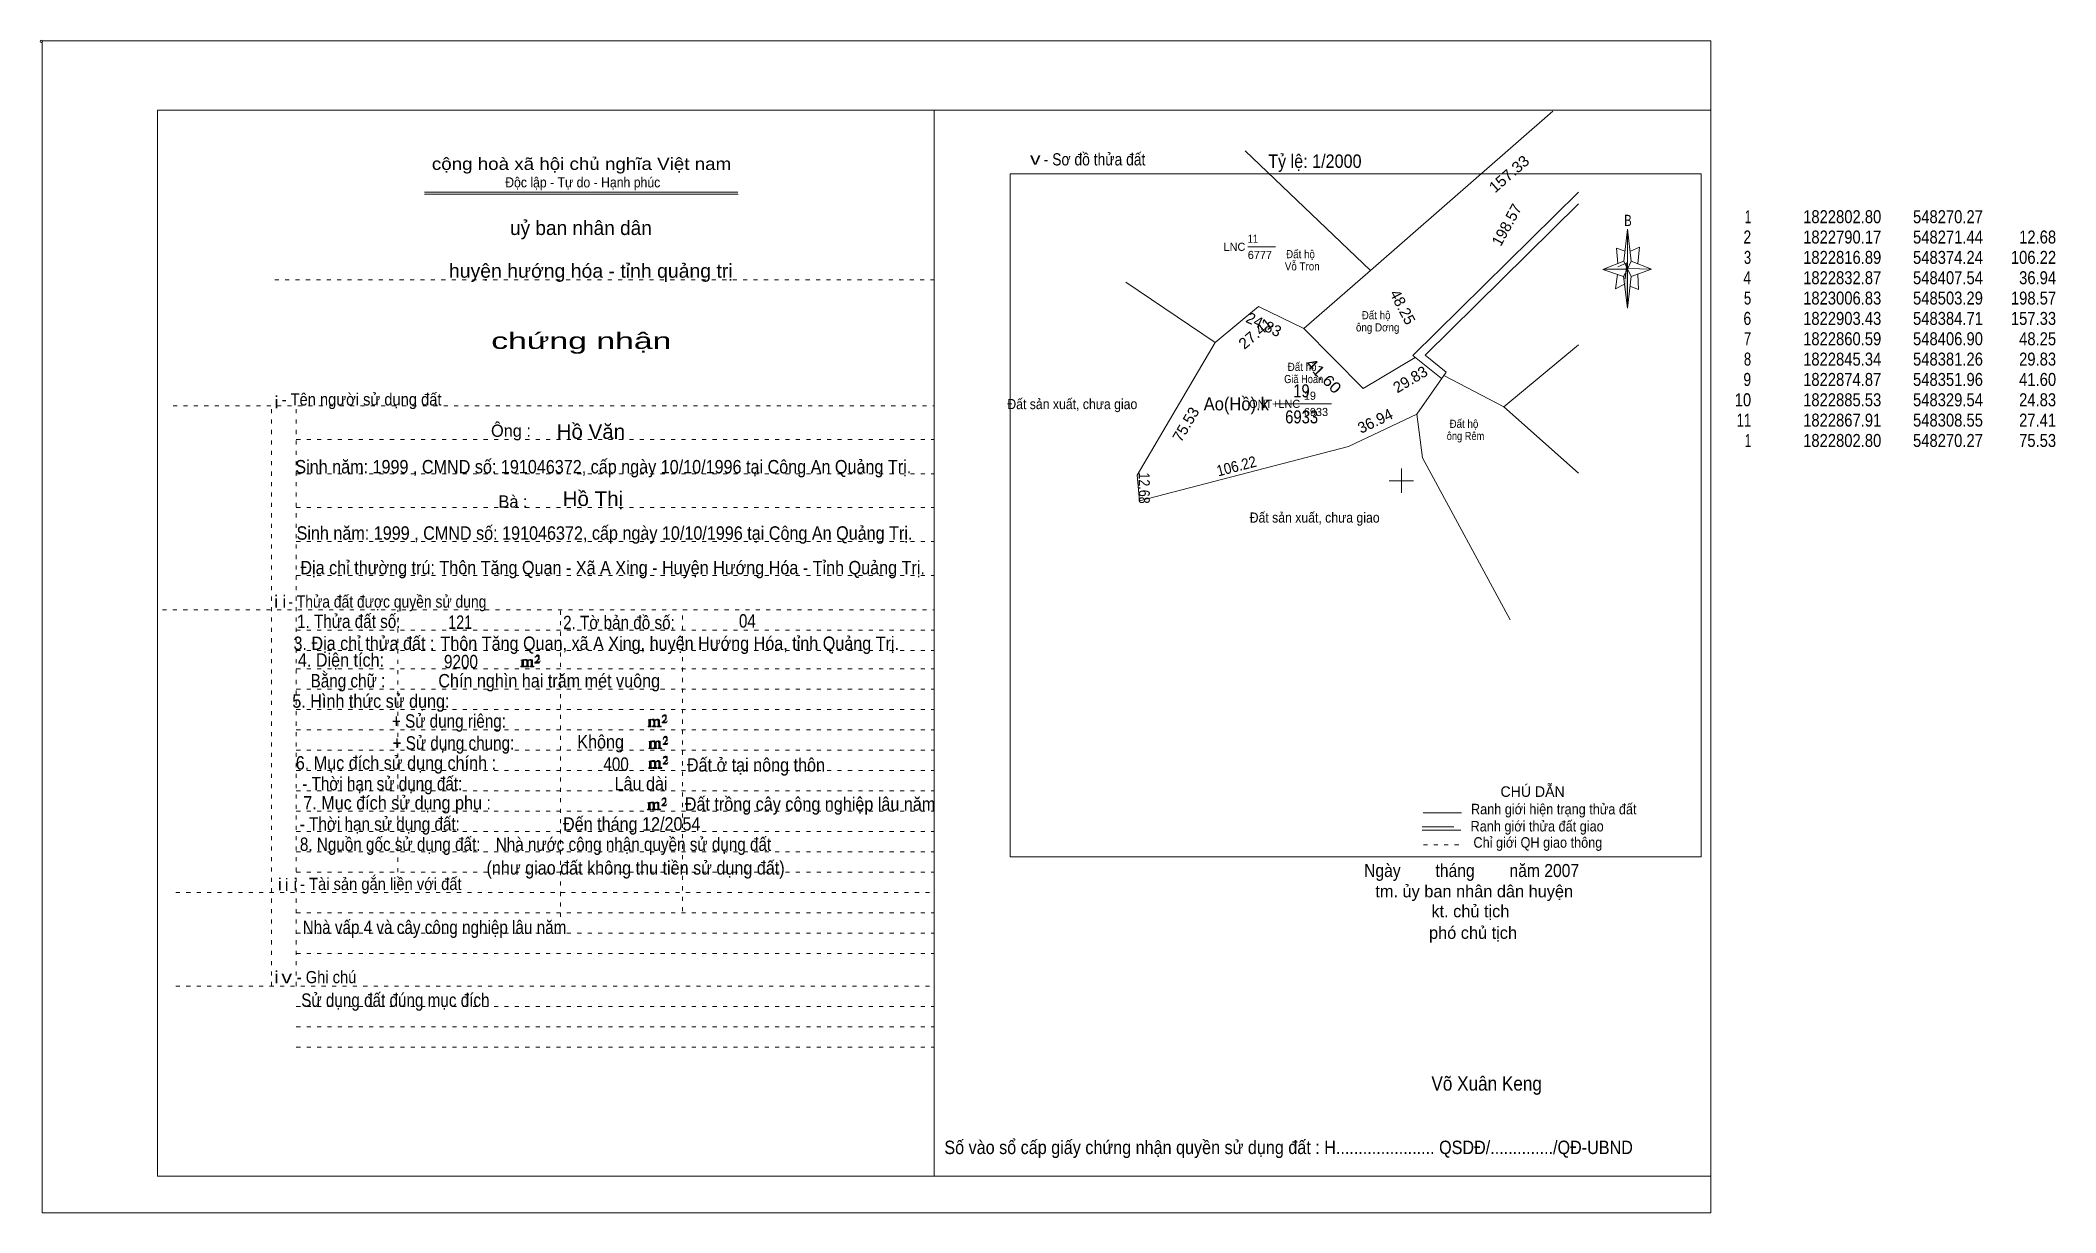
# Model space of a CAD drawing. Header units: centimetres. Extents: x -1.6 to 48, y -3.3 to 25.5.
import ezdxf
from ezdxf.enums import TextEntityAlignment as Align

# ---------------------------------------------------------------- set-up
doc = ezdxf.new("R2010")
doc.units = ezdxf.units.CM
doc.header["$LTSCALE"] = 0.13
doc.linetypes.add('DOTTED', pattern=[1.5, 0.3, -1.2])
doc.linetypes.add('LONG_DASHED', pattern=[7.5, 6, -1.5])
for name, color, linetype, lineweight in [('1', 7, 'DOTTED', 13), ('22', 7, 'Continuous', 13), ('33', 7, 'LONG_DASHED', 13), ('4', 7, 'Continuous', 13), ('5', 7, 'Continuous', 13), ('50', 7, 'Continuous', 13), ('52', 7, 'Continuous', 13), ('53', 7, 'Continuous', 13)]:
    doc.layers.add(name, color=color, linetype=linetype, lineweight=lineweight)
for name, color, linetype in [('10', 7, 'Continuous'), ('23', 7, 'Continuous'), ('30', 7, 'Continuous')]:
    doc.layers.add(name, color=color, linetype=linetype)

msp = doc.modelspace()

# ---------------------------------------------------------------- hatches: boundary and pattern name
at = {"layer": '5'}
msp.add_hatch(color=256, dxfattribs=at).paths.add_polyline_path([(37.46, 19.87), (37.46, 18.91), (37.36, 19.69)])
at = {"layer": '50'}
for points in [[(10.27, 10.13), (10.27, 10.12), (10.27, 10.11), (10.25, 10.11), (10.24, 10.11), (10.24, 10.1), (10.33, 10.1), (10.33, 10.11), (10.32, 10.11), (10.31, 10.11), (10.31, 10.12), (10.31, 10.13), (10.31, 10.24), (10.31, 10.25), (10.32, 10.26), (10.34, 10.26), (10.35, 10.26), (10.36, 10.26), (10.37, 10.25), (10.39, 10.22), (10.39, 10.13), (10.37, 10.12), (10.37, 10.11), (10.36, 10.11), (10.35, 10.11), (10.35, 10.1), (10.44, 10.1), (10.44, 10.11), (10.43, 10.11), (10.42, 10.11), (10.42, 10.12), (10.42, 10.13), (10.42, 10.24), (10.44, 10.26), (10.45, 10.26), (10.46, 10.26), (10.49, 10.26), (10.49, 10.25), (10.5, 10.24), (10.5, 10.22), (10.5, 10.13), (10.5, 10.12), (10.49, 10.11), (10.49, 10.11), (10.47, 10.11), (10.47, 10.1), (10.56, 10.1), (10.56, 10.11), (10.55, 10.11), (10.54, 10.11), (10.53, 10.12), (10.53, 10.13), (10.53, 10.2), (10.53, 10.25), (10.53, 10.26), (10.52, 10.27), (10.5, 10.28), (10.47, 10.28), (10.46, 10.28), (10.44, 10.27), (10.41, 10.25), (10.41, 10.26), (10.4, 10.28), (10.39, 10.28), (10.37, 10.28), (10.35, 10.28), (10.34, 10.28), (10.32, 10.26), (10.31, 10.26), (10.31, 10.25), (10.31, 10.25), (10.31, 10.26), (10.31, 10.28), (10.24, 10.26), (10.24, 10.26), (10.25, 10.26), (10.27, 10.25), (10.27, 10.24), (10.27, 10.23)], [(10.69, 10.19), (10.72, 10.24), (10.72, 10.24), (10.71, 10.22), (10.69, 10.22), (10.68, 10.22), (10.63, 10.22), (10.66, 10.26), (10.67, 10.27), (10.69, 10.28), (10.69, 10.3), (10.69, 10.32), (10.69, 10.34), (10.69, 10.35), (10.69, 10.37), (10.68, 10.38), (10.67, 10.38), (10.66, 10.39), (10.65, 10.39), (10.63, 10.38), (10.63, 10.38), (10.62, 10.37), (10.61, 10.35), (10.59, 10.33), (10.61, 10.33), (10.61, 10.35), (10.62, 10.35), (10.63, 10.36), (10.65, 10.36), (10.66, 10.36), (10.67, 10.35), (10.68, 10.35), (10.68, 10.32), (10.68, 10.3), (10.66, 10.28), (10.66, 10.26), (10.65, 10.25), (10.59, 10.2), (10.59, 10.19)], [(13.39, 8.66), (13.39, 8.65), (13.39, 8.64), (13.38, 8.64), (13.37, 8.64), (13.37, 8.62), (13.45, 8.62), (13.45, 8.64), (13.44, 8.64), (13.43, 8.64), (13.43, 8.65), (13.43, 8.66), (13.43, 8.77), (13.43, 8.78), (13.44, 8.79), (13.47, 8.79), (13.48, 8.79), (13.49, 8.79), (13.5, 8.78), (13.51, 8.74), (13.51, 8.66), (13.5, 8.65), (13.5, 8.64), (13.49, 8.64), (13.48, 8.64), (13.48, 8.62), (13.57, 8.62), (13.57, 8.64), (13.55, 8.64), (13.54, 8.64), (13.54, 8.65), (13.54, 8.66), (13.54, 8.77), (13.57, 8.79), (13.58, 8.79), (13.59, 8.79), (13.61, 8.79), (13.61, 8.78), (13.62, 8.77), (13.62, 8.74), (13.62, 8.66), (13.62, 8.65), (13.61, 8.64), (13.61, 8.64), (13.6, 8.64), (13.6, 8.62), (13.69, 8.62), (13.69, 8.64), (13.67, 8.64), (13.66, 8.64), (13.65, 8.65), (13.65, 8.66), (13.65, 8.73), (13.65, 8.78), (13.65, 8.79), (13.64, 8.8), (13.62, 8.81), (13.6, 8.81), (13.59, 8.81), (13.57, 8.8), (13.53, 8.78), (13.53, 8.79), (13.52, 8.81), (13.51, 8.81), (13.5, 8.81), (13.48, 8.81), (13.47, 8.81), (13.44, 8.79), (13.43, 8.79), (13.43, 8.78), (13.43, 8.78), (13.43, 8.79), (13.43, 8.81), (13.37, 8.79), (13.37, 8.79), (13.38, 8.79), (13.39, 8.78), (13.39, 8.77), (13.39, 8.76)], [(13.82, 8.72), (13.84, 8.77), (13.84, 8.77), (13.83, 8.74), (13.82, 8.74), (13.81, 8.74), (13.75, 8.74), (13.79, 8.79), (13.8, 8.8), (13.82, 8.81), (13.82, 8.83), (13.82, 8.84), (13.82, 8.87), (13.82, 8.88), (13.82, 8.9), (13.81, 8.91), (13.8, 8.91), (13.79, 8.92), (13.77, 8.92), (13.75, 8.91), (13.75, 8.91), (13.74, 8.9), (13.73, 8.88), (13.72, 8.86), (13.73, 8.86), (13.73, 8.88), (13.74, 8.88), (13.75, 8.89), (13.77, 8.89), (13.79, 8.89), (13.8, 8.88), (13.81, 8.88), (13.81, 8.84), (13.81, 8.83), (13.79, 8.81), (13.79, 8.79), (13.77, 8.78), (13.72, 8.73), (13.72, 8.72)], [(13.41, 8.12), (13.41, 8.11), (13.41, 8.1), (13.4, 8.1), (13.39, 8.1), (13.39, 8.09), (13.48, 8.09), (13.48, 8.1), (13.47, 8.1), (13.45, 8.1), (13.45, 8.11), (13.45, 8.12), (13.45, 8.23), (13.45, 8.24), (13.47, 8.26), (13.49, 8.26), (13.5, 8.26), (13.51, 8.26), (13.52, 8.24), (13.53, 8.21), (13.53, 8.12), (13.52, 8.11), (13.52, 8.1), (13.51, 8.1), (13.5, 8.1), (13.5, 8.09), (13.59, 8.09), (13.59, 8.1), (13.58, 8.1), (13.57, 8.1), (13.57, 8.11), (13.57, 8.12), (13.57, 8.23), (13.59, 8.26), (13.6, 8.26), (13.61, 8.26), (13.63, 8.26), (13.63, 8.24), (13.64, 8.23), (13.64, 8.21), (13.64, 8.12), (13.64, 8.11), (13.63, 8.1), (13.63, 8.1), (13.62, 8.1), (13.62, 8.09), (13.71, 8.09), (13.71, 8.1), (13.7, 8.1), (13.69, 8.1), (13.67, 8.11), (13.67, 8.12), (13.67, 8.2), (13.67, 8.24), (13.67, 8.26), (13.66, 8.27), (13.64, 8.28), (13.62, 8.28), (13.61, 8.28), (13.59, 8.27), (13.55, 8.24), (13.55, 8.26), (13.54, 8.28), (13.53, 8.28), (13.52, 8.28), (13.5, 8.28), (13.49, 8.28), (13.47, 8.26), (13.45, 8.26), (13.45, 8.24), (13.45, 8.24), (13.45, 8.26), (13.45, 8.28), (13.39, 8.26), (13.39, 8.26), (13.4, 8.26), (13.41, 8.24), (13.41, 8.23), (13.41, 8.22)], [(13.84, 8.19), (13.86, 8.23), (13.86, 8.23), (13.85, 8.21), (13.84, 8.21), (13.83, 8.21), (13.77, 8.21), (13.81, 8.26), (13.82, 8.27), (13.84, 8.28), (13.84, 8.3), (13.84, 8.31), (13.84, 8.33), (13.84, 8.34), (13.84, 8.37), (13.83, 8.38), (13.82, 8.38), (13.81, 8.39), (13.8, 8.39), (13.77, 8.38), (13.77, 8.38), (13.76, 8.37), (13.75, 8.34), (13.74, 8.32), (13.75, 8.32), (13.75, 8.34), (13.76, 8.34), (13.77, 8.36), (13.8, 8.36), (13.81, 8.36), (13.82, 8.34), (13.83, 8.34), (13.83, 8.31), (13.83, 8.3), (13.81, 8.28), (13.81, 8.26), (13.8, 8.24), (13.74, 8.2), (13.74, 8.19)], [(13.41, 7.64), (13.41, 7.63), (13.41, 7.62), (13.4, 7.62), (13.39, 7.62), (13.39, 7.6), (13.47, 7.6), (13.47, 7.62), (13.46, 7.62), (13.45, 7.62), (13.45, 7.63), (13.45, 7.64), (13.45, 7.75), (13.45, 7.76), (13.46, 7.77), (13.49, 7.77), (13.5, 7.77), (13.51, 7.77), (13.52, 7.76), (13.53, 7.72), (13.53, 7.64), (13.52, 7.63), (13.52, 7.62), (13.51, 7.62), (13.5, 7.62), (13.5, 7.6), (13.59, 7.6), (13.59, 7.62), (13.57, 7.62), (13.56, 7.62), (13.56, 7.63), (13.56, 7.64), (13.56, 7.75), (13.59, 7.77), (13.6, 7.77), (13.61, 7.77), (13.63, 7.77), (13.63, 7.76), (13.64, 7.75), (13.64, 7.72), (13.64, 7.64), (13.64, 7.63), (13.63, 7.62), (13.63, 7.62), (13.62, 7.62), (13.62, 7.6), (13.71, 7.6), (13.71, 7.62), (13.69, 7.62), (13.68, 7.62), (13.67, 7.63), (13.67, 7.64), (13.67, 7.71), (13.67, 7.76), (13.67, 7.77), (13.66, 7.78), (13.64, 7.79), (13.62, 7.79), (13.61, 7.79), (13.59, 7.78), (13.55, 7.76), (13.55, 7.77), (13.54, 7.79), (13.53, 7.79), (13.52, 7.79), (13.5, 7.79), (13.49, 7.79), (13.46, 7.77), (13.45, 7.77), (13.45, 7.76), (13.45, 7.76), (13.45, 7.77), (13.45, 7.79), (13.39, 7.77), (13.39, 7.77), (13.4, 7.77), (13.41, 7.76), (13.41, 7.75), (13.41, 7.74)], [(13.84, 7.7), (13.86, 7.75), (13.86, 7.75), (13.85, 7.72), (13.84, 7.72), (13.83, 7.72), (13.77, 7.72), (13.81, 7.77), (13.82, 7.78), (13.84, 7.79), (13.84, 7.81), (13.84, 7.82), (13.84, 7.85), (13.84, 7.86), (13.84, 7.88), (13.83, 7.89), (13.82, 7.89), (13.81, 7.9), (13.79, 7.9), (13.77, 7.89), (13.77, 7.89), (13.76, 7.88), (13.75, 7.86), (13.74, 7.84), (13.75, 7.84), (13.75, 7.86), (13.76, 7.86), (13.77, 7.87), (13.79, 7.87), (13.81, 7.87), (13.82, 7.86), (13.83, 7.86), (13.83, 7.82), (13.83, 7.81), (13.81, 7.79), (13.81, 7.77), (13.79, 7.76), (13.74, 7.71), (13.74, 7.7)], [(13.38, 6.62), (13.38, 6.61), (13.38, 6.6), (13.37, 6.6), (13.36, 6.6), (13.36, 6.58), (13.44, 6.58), (13.44, 6.6), (13.43, 6.6), (13.42, 6.6), (13.42, 6.61), (13.42, 6.62), (13.42, 6.73), (13.42, 6.74), (13.43, 6.75), (13.46, 6.75), (13.47, 6.75), (13.48, 6.75), (13.49, 6.74), (13.5, 6.7), (13.5, 6.62), (13.49, 6.61), (13.49, 6.6), (13.48, 6.6), (13.47, 6.6), (13.47, 6.58), (13.56, 6.58), (13.56, 6.6), (13.54, 6.6), (13.53, 6.6), (13.53, 6.61), (13.53, 6.62), (13.53, 6.73), (13.56, 6.75), (13.57, 6.75), (13.58, 6.75), (13.6, 6.75), (13.6, 6.74), (13.61, 6.73), (13.61, 6.7), (13.61, 6.62), (13.61, 6.61), (13.6, 6.6), (13.6, 6.6), (13.59, 6.6), (13.59, 6.58), (13.68, 6.58), (13.68, 6.6), (13.66, 6.6), (13.65, 6.6), (13.64, 6.61), (13.64, 6.62), (13.64, 6.69), (13.64, 6.74), (13.64, 6.75), (13.63, 6.76), (13.61, 6.77), (13.59, 6.77), (13.58, 6.77), (13.56, 6.76), (13.52, 6.74), (13.52, 6.75), (13.51, 6.77), (13.5, 6.77), (13.49, 6.77), (13.47, 6.77), (13.46, 6.77), (13.43, 6.75), (13.42, 6.75), (13.42, 6.74), (13.42, 6.74), (13.42, 6.75), (13.42, 6.77), (13.36, 6.75), (13.36, 6.75), (13.37, 6.75), (13.38, 6.74), (13.38, 6.73), (13.38, 6.72)], [(13.81, 6.68), (13.83, 6.73), (13.83, 6.73), (13.82, 6.7), (13.81, 6.7), (13.8, 6.7), (13.74, 6.7), (13.78, 6.75), (13.79, 6.76), (13.81, 6.77), (13.81, 6.79), (13.81, 6.8), (13.81, 6.83), (13.81, 6.84), (13.81, 6.86), (13.8, 6.87), (13.79, 6.87), (13.78, 6.88), (13.76, 6.88), (13.74, 6.87), (13.74, 6.87), (13.73, 6.86), (13.72, 6.84), (13.71, 6.82), (13.72, 6.82), (13.72, 6.84), (13.73, 6.84), (13.74, 6.85), (13.76, 6.85), (13.78, 6.85), (13.79, 6.84), (13.8, 6.84), (13.8, 6.8), (13.8, 6.79), (13.78, 6.77), (13.78, 6.75), (13.76, 6.74), (13.71, 6.69), (13.71, 6.68)]]:
    msp.add_hatch(color=256, dxfattribs=at).paths.add_polyline_path(points)

# ---------------------------------------------------------------- linework, layer by layer
at = {"layer": '1', "linetype": 'Continuous'}
for p, q in [((1.31, -2.42), (1.31, 23.78)), ((1.31, 23.78), (39.51, 23.78)), ((20.41, -2.42), (20.41, 23.78)), ((39.51, -2.42), (39.51, 23.78)), ((7.87, 21.76), (15.58, 21.76)), ((7.87, 21.71), (15.59, 21.71)), ((37.36, 19.69), (36.85, 19.86)), ((1.31, -2.42), (39.51, -2.42))]:
    msp.add_line(p, q, dxfattribs=at)
at = {"layer": '1'}
for p, q in [((4.19, 19.61), (20.41, 19.61)), ((1.69, 16.51), (20.41, 16.51)), ((4.11, 2.25), (4.11, 16.51)), ((4.72, 2.25), (4.72, 16.51)), ((4.72, 15.68), (20.41, 15.68)), ((4.72, 14.84), (20.41, 14.84)), ((4.72, 14.01), (20.41, 14.01)), ((4.72, 13.18), (20.41, 13.18)), ((4.72, 12.34), (20.41, 12.34)), ((1.43, 11.5), (20.41, 11.5)), ((7.22, 5.05), (7.22, 11.5)), ((11.22, 3.95), (11.22, 11.5)), ((14.22, 4.09), (14.22, 11.5)), ((4.72, 11), (20.41, 11)), ((4.72, 10.5), (20.41, 10.5)), ((4.72, 10.05), (20.41, 10.05)), ((4.72, 9.55), (20.41, 9.55)), ((4.72, 9.05), (20.41, 9.05)), ((4.72, 8.55), (20.41, 8.55)), ((4.72, 8.05), (20.41, 8.05)), ((4.72, 7.55), (20.41, 7.55)), ((4.72, 7.05), (20.41, 7.05)), ((4.72, 6.55), (20.41, 6.55)), ((4.72, 6.05), (20.41, 6.05)), ((4.72, 5.55), (20.41, 5.55)), ((4.72, 5.05), (20.41, 5.05)), ((1.76, 4.55), (20.41, 4.55)), ((4.72, 4.05), (20.41, 4.05)), ((4.72, 3.55), (20.41, 3.55)), ((4.72, 3.05), (20.41, 3.05)), ((1.76, 2.25), (20.41, 2.25)), ((4.72, 1.75), (20.41, 1.75)), ((4.72, 1.25), (20.41, 1.25)), ((4.72, 0.75), (20.41, 0.75))]:
    msp.add_line(p, q, dxfattribs=at)
at = {"layer": '1', "linetype": 'Continuous'}
msp.add_lwpolyline([(-1.53, -3.32), (39.51, -3.32), (39.51, 25.48), (-1.53, 25.48)], close=True, dxfattribs=at)
msp.add_lwpolyline([(37.37, 19.49), (37.16, 19.39), (37.21, 19.74)], dxfattribs=at)
at = {"layer": '22'}
for p, q in [((28.06, 22.78), (31.14, 19.84)), ((32.18, 17.75), (36.25, 21.76)), ((32.48, 17.76), (36.25, 21.48)), ((25.12, 19.55), (27.32, 18.07)), ((36.25, 18.01), (34.42, 16.49)), ((32.88, 17.19), (32.18, 17.75)), ((33, 17.34), (32.48, 17.76)), ((32.28, 16.31), (33, 17.34)), ((32.94, 17.26), (34.42, 16.49)), ((34.42, 16.49), (36.25, 14.86))]:
    msp.add_line(p, q, dxfattribs=at)
for points in [[(35.62, 23.75), (31.14, 19.84), (29.5, 18.41)], [(27.32, 18.07), (28.38, 18.95), (29.5, 18.41)], [(29.5, 18.41), (30.96, 16.94), (32.24, 17.7)], [(27.32, 18.07), (25.4, 14.81), (25.46, 14.18), (30.6, 15.51), (32.28, 16.31)], [(34.57, 11.25), (32.42, 15.23), (32.28, 16.31)]]:
    msp.add_lwpolyline(points, dxfattribs=at)
at = {"layer": '33'}
msp.add_line((28.8, 16.56), (30.08, 16.56), dxfattribs=at)
at = {"layer": '4'}
for p, q in [((32.43, 6.51), (33.38, 6.51)), ((32.41, 6.08), (33.36, 6.08))]:
    msp.add_line(p, q, dxfattribs=at)
at = {"layer": '4', "linetype": 'LONG_DASHED'}
msp.add_line((32.41, 6.16), (33.36, 6.16), dxfattribs=at)
at = {"layer": '4', "linetype": 'DOTTED'}
msp.add_line((32.44, 5.72), (33.43, 5.72), dxfattribs=at)
at = {"layer": '4'}
msp.add_lwpolyline([(22.28, 22.21), (39.27, 22.21), (39.27, 5.43), (22.28, 5.43)], close=True, dxfattribs=at)
msp.add_circle((-1.55, 25.47), 0.025, dxfattribs=at)
at = {"layer": '5'}
for p, q in [((37.37, 20.07), (37.46, 20.85)), ((37.55, 20.07), (38.05, 19.87)), ((37.55, 19.69), (37.46, 18.91)), ((37.73, 19.37), (37.52, 19.45)), ((37.71, 19.75), (37.73, 19.37))]:
    msp.add_line(p, q, dxfattribs=at)
for points in [[(37.46, 20.85), (37.55, 20.07), (37.46, 19.87)], [(37.46, 19.87), (36.87, 19.87), (37.37, 20.07), (37.55, 19.69), (38.05, 19.87), (37.46, 19.89)], [(37.46, 19.87), (37.46, 18.91), (37.36, 19.69)]]:
    msp.add_lwpolyline(points, close=True, dxfattribs=at)
for points in [[(37.4, 20.31), (37.19, 20.39), (37.22, 20.01)], [(37.53, 20.31), (37.75, 20.41), (37.71, 20.01)], [(37.46, 19.87), (37.37, 20.07), (36.87, 19.87)], [(37.22, 19.93), (37.44, 20.03), (37.4, 19.63)], [(37.46, 19.87), (37.55, 19.69), (38.05, 19.87)]]:
    msp.add_lwpolyline(points, dxfattribs=at)
at = {"layer": '50'}
for points in [[(10.27, 10.13), (10.27, 10.12), (10.27, 10.11), (10.25, 10.11), (10.24, 10.11), (10.24, 10.1), (10.33, 10.1), (10.33, 10.11), (10.32, 10.11), (10.31, 10.11), (10.31, 10.12), (10.31, 10.13), (10.31, 10.24), (10.31, 10.25), (10.32, 10.26), (10.34, 10.26), (10.35, 10.26), (10.36, 10.26), (10.37, 10.25), (10.39, 10.22), (10.39, 10.13), (10.37, 10.12), (10.37, 10.11), (10.36, 10.11), (10.35, 10.11), (10.35, 10.1), (10.44, 10.1), (10.44, 10.11), (10.43, 10.11), (10.42, 10.11), (10.42, 10.12), (10.42, 10.13), (10.42, 10.24), (10.44, 10.26), (10.45, 10.26), (10.46, 10.26), (10.49, 10.26), (10.49, 10.25), (10.5, 10.24), (10.5, 10.22), (10.5, 10.13), (10.5, 10.12), (10.49, 10.11), (10.49, 10.11), (10.47, 10.11), (10.47, 10.1), (10.56, 10.1), (10.56, 10.11), (10.55, 10.11), (10.54, 10.11), (10.53, 10.12), (10.53, 10.13), (10.53, 10.2), (10.53, 10.25), (10.53, 10.26), (10.52, 10.27), (10.5, 10.28), (10.47, 10.28), (10.46, 10.28), (10.44, 10.27), (10.41, 10.25), (10.41, 10.26), (10.4, 10.28), (10.39, 10.28), (10.37, 10.28), (10.35, 10.28), (10.34, 10.28), (10.32, 10.26), (10.31, 10.26), (10.31, 10.25), (10.31, 10.25), (10.31, 10.26), (10.31, 10.28), (10.24, 10.26), (10.24, 10.26), (10.25, 10.26), (10.27, 10.25), (10.27, 10.24), (10.27, 10.23)], [(10.69, 10.19), (10.72, 10.24), (10.72, 10.24), (10.71, 10.22), (10.69, 10.22), (10.68, 10.22), (10.63, 10.22), (10.66, 10.26), (10.67, 10.27), (10.69, 10.28), (10.69, 10.3), (10.69, 10.32), (10.69, 10.34), (10.69, 10.35), (10.69, 10.37), (10.68, 10.38), (10.67, 10.38), (10.66, 10.39), (10.65, 10.39), (10.63, 10.38), (10.63, 10.38), (10.62, 10.37), (10.61, 10.35), (10.59, 10.33), (10.61, 10.33), (10.61, 10.35), (10.62, 10.35), (10.63, 10.36), (10.65, 10.36), (10.66, 10.36), (10.67, 10.35), (10.68, 10.35), (10.68, 10.32), (10.68, 10.3), (10.66, 10.28), (10.66, 10.26), (10.65, 10.25), (10.59, 10.2), (10.59, 10.19)], [(13.39, 8.66), (13.39, 8.65), (13.39, 8.64), (13.38, 8.64), (13.37, 8.64), (13.37, 8.62), (13.45, 8.62), (13.45, 8.64), (13.44, 8.64), (13.43, 8.64), (13.43, 8.65), (13.43, 8.66), (13.43, 8.77), (13.43, 8.78), (13.44, 8.79), (13.47, 8.79), (13.48, 8.79), (13.49, 8.79), (13.5, 8.78), (13.51, 8.74), (13.51, 8.66), (13.5, 8.65), (13.5, 8.64), (13.49, 8.64), (13.48, 8.64), (13.48, 8.62), (13.57, 8.62), (13.57, 8.64), (13.55, 8.64), (13.54, 8.64), (13.54, 8.65), (13.54, 8.66), (13.54, 8.77), (13.57, 8.79), (13.58, 8.79), (13.59, 8.79), (13.61, 8.79), (13.61, 8.78), (13.62, 8.77), (13.62, 8.74), (13.62, 8.66), (13.62, 8.65), (13.61, 8.64), (13.61, 8.64), (13.6, 8.64), (13.6, 8.62), (13.69, 8.62), (13.69, 8.64), (13.67, 8.64), (13.66, 8.64), (13.65, 8.65), (13.65, 8.66), (13.65, 8.73), (13.65, 8.78), (13.65, 8.79), (13.64, 8.8), (13.62, 8.81), (13.6, 8.81), (13.59, 8.81), (13.57, 8.8), (13.53, 8.78), (13.53, 8.79), (13.52, 8.81), (13.51, 8.81), (13.5, 8.81), (13.48, 8.81), (13.47, 8.81), (13.44, 8.79), (13.43, 8.79), (13.43, 8.78), (13.43, 8.78), (13.43, 8.79), (13.43, 8.81), (13.37, 8.79), (13.37, 8.79), (13.38, 8.79), (13.39, 8.78), (13.39, 8.77), (13.39, 8.76)], [(13.82, 8.72), (13.84, 8.77), (13.84, 8.77), (13.83, 8.74), (13.82, 8.74), (13.81, 8.74), (13.75, 8.74), (13.79, 8.79), (13.8, 8.8), (13.82, 8.81), (13.82, 8.83), (13.82, 8.84), (13.82, 8.87), (13.82, 8.88), (13.82, 8.9), (13.81, 8.91), (13.8, 8.91), (13.79, 8.92), (13.77, 8.92), (13.75, 8.91), (13.75, 8.91), (13.74, 8.9), (13.73, 8.88), (13.72, 8.86), (13.73, 8.86), (13.73, 8.88), (13.74, 8.88), (13.75, 8.89), (13.77, 8.89), (13.79, 8.89), (13.8, 8.88), (13.81, 8.88), (13.81, 8.84), (13.81, 8.83), (13.79, 8.81), (13.79, 8.79), (13.77, 8.78), (13.72, 8.73), (13.72, 8.72)], [(13.41, 8.12), (13.41, 8.11), (13.41, 8.1), (13.4, 8.1), (13.39, 8.1), (13.39, 8.09), (13.48, 8.09), (13.48, 8.1), (13.47, 8.1), (13.45, 8.1), (13.45, 8.11), (13.45, 8.12), (13.45, 8.23), (13.45, 8.24), (13.47, 8.26), (13.49, 8.26), (13.5, 8.26), (13.51, 8.26), (13.52, 8.24), (13.53, 8.21), (13.53, 8.12), (13.52, 8.11), (13.52, 8.1), (13.51, 8.1), (13.5, 8.1), (13.5, 8.09), (13.59, 8.09), (13.59, 8.1), (13.58, 8.1), (13.57, 8.1), (13.57, 8.11), (13.57, 8.12), (13.57, 8.23), (13.59, 8.26), (13.6, 8.26), (13.61, 8.26), (13.63, 8.26), (13.63, 8.24), (13.64, 8.23), (13.64, 8.21), (13.64, 8.12), (13.64, 8.11), (13.63, 8.1), (13.63, 8.1), (13.62, 8.1), (13.62, 8.09), (13.71, 8.09), (13.71, 8.1), (13.7, 8.1), (13.69, 8.1), (13.67, 8.11), (13.67, 8.12), (13.67, 8.2), (13.67, 8.24), (13.67, 8.26), (13.66, 8.27), (13.64, 8.28), (13.62, 8.28), (13.61, 8.28), (13.59, 8.27), (13.55, 8.24), (13.55, 8.26), (13.54, 8.28), (13.53, 8.28), (13.52, 8.28), (13.5, 8.28), (13.49, 8.28), (13.47, 8.26), (13.45, 8.26), (13.45, 8.24), (13.45, 8.24), (13.45, 8.26), (13.45, 8.28), (13.39, 8.26), (13.39, 8.26), (13.4, 8.26), (13.41, 8.24), (13.41, 8.23), (13.41, 8.22)], [(13.84, 8.19), (13.86, 8.23), (13.86, 8.23), (13.85, 8.21), (13.84, 8.21), (13.83, 8.21), (13.77, 8.21), (13.81, 8.26), (13.82, 8.27), (13.84, 8.28), (13.84, 8.3), (13.84, 8.31), (13.84, 8.33), (13.84, 8.34), (13.84, 8.37), (13.83, 8.38), (13.82, 8.38), (13.81, 8.39), (13.8, 8.39), (13.77, 8.38), (13.77, 8.38), (13.76, 8.37), (13.75, 8.34), (13.74, 8.32), (13.75, 8.32), (13.75, 8.34), (13.76, 8.34), (13.77, 8.36), (13.8, 8.36), (13.81, 8.36), (13.82, 8.34), (13.83, 8.34), (13.83, 8.31), (13.83, 8.3), (13.81, 8.28), (13.81, 8.26), (13.8, 8.24), (13.74, 8.2), (13.74, 8.19)], [(13.41, 7.64), (13.41, 7.63), (13.41, 7.62), (13.4, 7.62), (13.39, 7.62), (13.39, 7.6), (13.47, 7.6), (13.47, 7.62), (13.46, 7.62), (13.45, 7.62), (13.45, 7.63), (13.45, 7.64), (13.45, 7.75), (13.45, 7.76), (13.46, 7.77), (13.49, 7.77), (13.5, 7.77), (13.51, 7.77), (13.52, 7.76), (13.53, 7.72), (13.53, 7.64), (13.52, 7.63), (13.52, 7.62), (13.51, 7.62), (13.5, 7.62), (13.5, 7.6), (13.59, 7.6), (13.59, 7.62), (13.57, 7.62), (13.56, 7.62), (13.56, 7.63), (13.56, 7.64), (13.56, 7.75), (13.59, 7.77), (13.6, 7.77), (13.61, 7.77), (13.63, 7.77), (13.63, 7.76), (13.64, 7.75), (13.64, 7.72), (13.64, 7.64), (13.64, 7.63), (13.63, 7.62), (13.63, 7.62), (13.62, 7.62), (13.62, 7.6), (13.71, 7.6), (13.71, 7.62), (13.69, 7.62), (13.68, 7.62), (13.67, 7.63), (13.67, 7.64), (13.67, 7.71), (13.67, 7.76), (13.67, 7.77), (13.66, 7.78), (13.64, 7.79), (13.62, 7.79), (13.61, 7.79), (13.59, 7.78), (13.55, 7.76), (13.55, 7.77), (13.54, 7.79), (13.53, 7.79), (13.52, 7.79), (13.5, 7.79), (13.49, 7.79), (13.46, 7.77), (13.45, 7.77), (13.45, 7.76), (13.45, 7.76), (13.45, 7.77), (13.45, 7.79), (13.39, 7.77), (13.39, 7.77), (13.4, 7.77), (13.41, 7.76), (13.41, 7.75), (13.41, 7.74)], [(13.84, 7.7), (13.86, 7.75), (13.86, 7.75), (13.85, 7.72), (13.84, 7.72), (13.83, 7.72), (13.77, 7.72), (13.81, 7.77), (13.82, 7.78), (13.84, 7.79), (13.84, 7.81), (13.84, 7.82), (13.84, 7.85), (13.84, 7.86), (13.84, 7.88), (13.83, 7.89), (13.82, 7.89), (13.81, 7.9), (13.79, 7.9), (13.77, 7.89), (13.77, 7.89), (13.76, 7.88), (13.75, 7.86), (13.74, 7.84), (13.75, 7.84), (13.75, 7.86), (13.76, 7.86), (13.77, 7.87), (13.79, 7.87), (13.81, 7.87), (13.82, 7.86), (13.83, 7.86), (13.83, 7.82), (13.83, 7.81), (13.81, 7.79), (13.81, 7.77), (13.79, 7.76), (13.74, 7.71), (13.74, 7.7)], [(13.38, 6.62), (13.38, 6.61), (13.38, 6.6), (13.37, 6.6), (13.36, 6.6), (13.36, 6.58), (13.44, 6.58), (13.44, 6.6), (13.43, 6.6), (13.42, 6.6), (13.42, 6.61), (13.42, 6.62), (13.42, 6.73), (13.42, 6.74), (13.43, 6.75), (13.46, 6.75), (13.47, 6.75), (13.48, 6.75), (13.49, 6.74), (13.5, 6.7), (13.5, 6.62), (13.49, 6.61), (13.49, 6.6), (13.48, 6.6), (13.47, 6.6), (13.47, 6.58), (13.56, 6.58), (13.56, 6.6), (13.54, 6.6), (13.53, 6.6), (13.53, 6.61), (13.53, 6.62), (13.53, 6.73), (13.56, 6.75), (13.57, 6.75), (13.58, 6.75), (13.6, 6.75), (13.6, 6.74), (13.61, 6.73), (13.61, 6.7), (13.61, 6.62), (13.61, 6.61), (13.6, 6.6), (13.6, 6.6), (13.59, 6.6), (13.59, 6.58), (13.68, 6.58), (13.68, 6.6), (13.66, 6.6), (13.65, 6.6), (13.64, 6.61), (13.64, 6.62), (13.64, 6.69), (13.64, 6.74), (13.64, 6.75), (13.63, 6.76), (13.61, 6.77), (13.59, 6.77), (13.58, 6.77), (13.56, 6.76), (13.52, 6.74), (13.52, 6.75), (13.51, 6.77), (13.5, 6.77), (13.49, 6.77), (13.47, 6.77), (13.46, 6.77), (13.43, 6.75), (13.42, 6.75), (13.42, 6.74), (13.42, 6.74), (13.42, 6.75), (13.42, 6.77), (13.36, 6.75), (13.36, 6.75), (13.37, 6.75), (13.38, 6.74), (13.38, 6.73), (13.38, 6.72)], [(13.81, 6.68), (13.83, 6.73), (13.83, 6.73), (13.82, 6.7), (13.81, 6.7), (13.8, 6.7), (13.74, 6.7), (13.78, 6.75), (13.79, 6.76), (13.81, 6.77), (13.81, 6.79), (13.81, 6.8), (13.81, 6.83), (13.81, 6.84), (13.81, 6.86), (13.8, 6.87), (13.79, 6.87), (13.78, 6.88), (13.76, 6.88), (13.74, 6.87), (13.74, 6.87), (13.73, 6.86), (13.72, 6.84), (13.71, 6.82), (13.72, 6.82), (13.72, 6.84), (13.73, 6.84), (13.74, 6.85), (13.76, 6.85), (13.78, 6.85), (13.79, 6.84), (13.8, 6.84), (13.8, 6.8), (13.8, 6.79), (13.78, 6.77), (13.78, 6.75), (13.76, 6.74), (13.71, 6.69), (13.71, 6.68)]]:
    msp.add_lwpolyline(points, close=True, dxfattribs=at)
at = {"layer": '52'}
for p, q in [((28.12, 20.42), (28.8, 20.42)), ((29.5, 16.56), (30.18, 16.56))]:
    msp.add_line(p, q, dxfattribs=at)
at = {"layer": '53'}
for p, q in [((31.9, 14.37), (31.9, 14.97)), ((31.6, 14.67), (32.2, 14.67))]:
    msp.add_line(p, q, dxfattribs=at)

# ---------------------------------------------------------------- texts
at = {"layer": '1'}
for s, height, width, p in [('cộng hoà xã hội chủ nghĩa Việt nam', 0.3, 1.15, (11.735, 22.31)), ('v', 0.3, 1.3, (22.895, 22.44)), ('- Sơ đồ thửa đất ', 0.3, 0.85, (24.4, 22.42)), ('Độc lập - Tự do - Hạnh phúc', 0.25, 0.9, (11.765, 21.88)), ('chứng nhận', 0.4, 1.55, (11.73, 17.91)), ('- Tên người sử dụng đất', 0.3, 0.9, (6.325, 16.52)), ('- Thửa đất được quyền sử dụng', 0.3, 0.85, (6.96, 11.55)), ('- Tài sản gắn liền với đất ', 0.3, 0.9, (6.85, 4.61)), ('v', 0.3, 1.3, (4.485, 2.32)), ('- Ghi chú', 0.3, 0.9, (5.465, 2.32))]:
    msp.add_text(s, height=height, dxfattribs=dict(at, width=width)).set_placement(p, align=Align.CENTER)
for s, height, p in [('uỷ ban nhân dân', 0.35, (11.72, 20.71)), ('i', 0.3, (4.235, 16.45)), ('i', 0.3, (4.225, 11.55)), ('i', 0.3, (4.425, 11.55)), ('i', 0.3, (4.315, 4.6)), ('i', 0.3, (4.485, 4.59)), ('i', 0.3, (4.695, 4.6)), ('i', 0.3, (4.235, 2.32))]:
    msp.add_text(s, height=height, dxfattribs=at).set_placement(p, align=Align.CENTER)
at = {"layer": '10', "width": 0.9}
msp.add_text('Võ Xuân Keng', height=0.35, dxfattribs=at).set_placement((33.995, -0.32), align=Align.CENTER)
at = {"layer": '22', "width": 0.9}
for p in [(23.805, 16.43), (29.765, 13.64)]:
    msp.add_text('Đất sản xuất, chưa giao', height=0.25, dxfattribs=at).set_placement(p, align=Align.CENTER)
at = {"layer": '23'}
for s, width, p in [('Đất hộ ', 0.9, (29.45, 20.14)), ('Vỗ Tron', 0.9, (29.46, 19.84)), ('Đất hộ ', 0.9, (31.31, 18.64)), ('ông Dơng', 0.9, (31.315, 18.34)), ('Đất hộ ', 0.9, (29.49, 17.37)), ('Giã Hoàn', 0.85, (29.495, 17.07)), ('ông Rêm', 0.85, (33.475, 15.67)), ('Đất hộ ', 0.9, (33.47, 15.97))]:
    msp.add_text(s, height=0.2, dxfattribs=dict(at, width=width)).set_placement(p, align=Align.CENTER)
at = {"layer": '30'}
for s, rotation, width, p in [('157.33', 41.088, 1.05, (34.636, 22.109)), ('27.41', 40.012, 1.05, (28.398, 18.188)), ('41.60', 314.776, 1.15, (29.892, 17.155)), ('106.22', 14.57, 0.9, (27.876, 14.899)), ('12.68', 270, 0.85, (25.44, 14.49))]:
    msp.add_text(s, height=0.27, rotation=rotation, dxfattribs=dict(at, width=width)).set_placement(p, align=Align.CENTER)
for s, rotation, p in [('198.57', 61.171, (34.607, 20.895)), ('48.25', 297.383, (31.809, 18.877)), ('24.83', 334.57, (28.457, 18.387)), ('29.83', 30.743, (32.186, 17.046)), ('75.53', 59.548, (26.713, 15.987)), ('36.94', 25.635, (31.312, 16.017))]:
    msp.add_text(s, height=0.27, rotation=rotation, dxfattribs=at).set_placement(p, align=Align.CENTER)
for s, width, p in [('1', 0.65, (40.5, 21)), ('1822802.80', 0.85, (43.7, 21)), ('548270.27', 0.85, (46.2, 21)), ('548270.27', 0.85, (46.2, 21)), ('2', 0.8, (40.5, 20.5)), ('1822790.17', 0.85, (43.7, 20.5)), ('548271.44', 0.85, (46.2, 20.5)), ('12.68', 0.85, (48, 20.5)), ('3', 0.75, (40.5, 20)), ('1822816.89', 0.85, (43.7, 20)), ('548374.24', 0.85, (46.2, 20)), ('106.22', 0.85, (48, 20)), ('4', 0.8, (40.5, 19.5)), ('1822832.87', 0.85, (43.7, 19.5)), ('548407.54', 0.85, (46.2, 19.5)), ('36.94', 0.85, (48, 19.5)), ('5', 0.75, (40.5, 19)), ('1823006.83', 0.85, (43.7, 19)), ('548503.29', 0.85, (46.2, 19)), ('198.57', 0.85, (48, 19)), ('6', 0.8, (40.5, 18.5)), ('1822903.43', 0.85, (43.7, 18.5)), ('548384.71', 0.85, (46.2, 18.5)), ('157.33', 0.85, (48, 18.5)), ('7', 0.75, (40.5, 18)), ('1822860.59', 0.85, (43.7, 18)), ('548406.90', 0.85, (46.2, 18)), ('48.25', 0.85, (48, 18)), ('8', 0.75, (40.5, 17.5)), ('1822845.34', 0.85, (43.7, 17.5)), ('548381.26', 0.85, (46.2, 17.5)), ('29.83', 0.85, (48, 17.5)), ('9', 0.8, (40.5, 17)), ('1822874.87', 0.85, (43.7, 17)), ('548351.96', 0.85, (46.2, 17)), ('41.60', 0.85, (48, 17)), ('10', 0.85, (40.5, 16.5)), ('1822885.53', 0.85, (43.7, 16.5)), ('548329.54', 0.85, (46.2, 16.5)), ('24.83', 0.85, (48, 16.5)), ('11', 0.75, (40.5, 16)), ('1822867.91', 0.85, (43.7, 16)), ('548308.55', 0.85, (46.2, 16)), ('27.41', 0.85, (48, 16)), ('1', 0.65, (40.5, 15.5)), ('1822802.80', 0.85, (43.7, 15.5)), ('548270.27', 0.85, (46.2, 15.5)), ('75.53', 0.85, (48, 15.5))]:
    msp.add_text(s, height=0.32, dxfattribs=dict(at, width=width)).set_placement(p, align=Align.RIGHT)
at = {"layer": '33', "width": 0.85}
for s, p in [('19', (29.44, 16.72)), ('6933', (29.445, 16.08))]:
    msp.add_text(s, height=0.32, dxfattribs=at).set_placement(p, align=Align.CENTER)
at = {"layer": '33', "width": 0.95}
msp.add_text('Ao(Hồ).k', height=0.32, dxfattribs=at).set_placement((28.64, 16.4), align=Align.RIGHT)
at = {"layer": '4', "width": 0.9}
for s, height, p in [('Tỷ lệ: 1/2000', 0.33, (29.77, 22.36)), ('Ranh giới hiện trạng thửa đất', 0.2591, (35.645, 6.47)), ('Ranh giới thửa đất giao ', 0.2591, (35.28, 6.05)), ('Chỉ giới QH giao thông', 0.2591, (35.255, 5.65))]:
    msp.add_text(s, height=height, dxfattribs=at).set_placement(p, align=Align.CENTER)
at = {"layer": '4'}
msp.add_text('CHÚ DẪN', height=0.2591, dxfattribs=at).set_placement((35.125, 6.9), align=Align.CENTER)
at = {"layer": '5', "width": 0.75}
msp.add_text('B', height=0.276, dxfattribs=at).set_placement((37.47, 20.93), align=Align.CENTER)
at = {"layer": '50'}
for s, height, width, p in [('  huyện hướng hóa - tỉnh quảng trị', 0.34, 1.05, (11.83, 19.66)), ('Hồ Văn', 0.36, 1.05, (11.965, 15.7)), ('Sinh năm: 1999 , CMND số: 191046372, cấp ngày 10/10/1996 tại Công An Quảng Trị.', 0.33, 0.9, (12.27, 14.85)), ('Hồ Thị', 0.36, 1.05, (12.015, 14.05)), ('Sinh năm: 1999 , CMND số: 191046372, cấp ngày 10/10/1996 tại Công An Quảng Trị.', 0.33, 0.9, (12.3, 13.22)), ('Địa chỉ thường trú: Thôn Tăng Quan - Xã A Xing - Huyện Hướng Hóa - Tỉnh Quảng Trị.', 0.33, 0.9, (12.5, 12.37)), ('1. Thửa đất số:  ', 0.33, 0.85, (6.115, 11.05)), ('121', 0.33, 0.8, (8.75, 11.03)), ('2. Tờ bản đồ số:  ', 0.33, 0.85, (12.76, 11.02)), ('04', 0.33, 0.85, (15.815, 11.06)), ('3. Địa chỉ thửa đất : ', 0.33, 0.9, (6.44, 10.51)), ('4. Diện tích: ', 0.33, 0.9, (5.875, 10.1)), ('Thôn Tăng Quan, xã A Xing, huyện Hướng Hóa, tỉnh Quảng Trị.', 0.33, 0.9, (13.905, 10.51)), ('Bằng chữ :', 0.33, 0.85, (5.99, 9.59)), ('Chín nghìn hai trăm mét vuông', 0.33, 0.9, (10.94, 9.59)), ('9200', 0.33, 0.85, (8.77, 10.06)), ('5. Hình thức sử dụng:', 0.33, 0.9, (6.555, 9.09)), ('+ Sử dụng riêng:', 0.33, 0.85, (8.475, 8.6)), ('Không', 0.33, 0.9, (12.205, 8.09)), ('6. Mục đích sử dụng chính :', 0.33, 0.9, (7.17, 7.57)), ('+ Sử dụng chung:', 0.33, 0.85, (8.585, 8.06)), ('400', 0.33, 0.85, (12.585, 7.54)), ('Đất ở tại nông thôn', 0.33, 0.9, (16.025, 7.52)), ('- Thời hạn sử dụng đất:', 0.33, 0.85, (6.835, 7.06)), ('7. Mục đích sử dụng phụ :', 0.33, 0.9, (7.2, 6.59)), ('Lâu dài', 0.33, 0.9, (13.2, 7.06)), ('Đất trồng cây công nghiệp lâu năm', 0.33, 0.9, (17.355, 6.56)), ('- Thời hạn sử dụng đất:', 0.33, 0.85, (6.775, 6.07)), ('Đến tháng 12/2054', 0.33, 0.9, (12.97, 6.07)), ('8. Nguồn gốc sử dụng đất:', 0.33, 0.85, (7.03, 5.57)), ('Nhà nước công nhận quyền sử dụng đất ', 0.33, 0.85, (13.065, 5.57)), ('(như giao đất không thu tiền sử dụng đất)', 0.33, 0.9, (13.065, 4.99)), ('Ngày        tháng        năm 2007', 0.32, 0.9, (33.625, 4.93)), ('Nhà vấp 4 và cây công nghiệp lâu năm', 0.33, 0.85, (8.12, 3.53)), ('Sử dụng đất đúng mục đích ', 0.33, 0.85, (7.21, 1.74)), ('Số vào sổ cấp giấy chứng nhận quyền sử dụng đất : H...................... QSDĐ/............../QĐ-UBND', 0.33, 0.9, (29.125, -1.88))]:
    msp.add_text(s, height=height, dxfattribs=dict(at, width=width)).set_placement(p, align=Align.CENTER)
for s, p in [('Ông :', (10, 15.75)), ('Bà :', (10.05, 14.01)), ('tm. ủy ban nhân dân huyện ', (33.745, 4.43)), ('kt. chủ tịch', (33.595, 3.94)), ('phó chủ tịch', (33.66, 3.41))]:
    msp.add_text(s, height=0.3, dxfattribs=at).set_placement(p, align=Align.CENTER)
at = {"layer": '52'}
for s, p in [('LNC', (28.06, 20.32)), ('ONT+LNC', (29.41, 16.46))]:
    msp.add_text(s, height=0.2, dxfattribs=at).set_placement(p, align=Align.RIGHT)
for s, p in [('6777', (28.12, 20.12)), ('19', (29.5, 16.66)), ('6933', (29.5, 16.26))]:
    msp.add_text(s, height=0.2, dxfattribs=at).set_placement(p)
at = {"layer": '52', "width": 0.85}
msp.add_text('11', height=0.2, dxfattribs=at).set_placement((28.12, 20.52))

doc.saveas('drawing.dxf')
